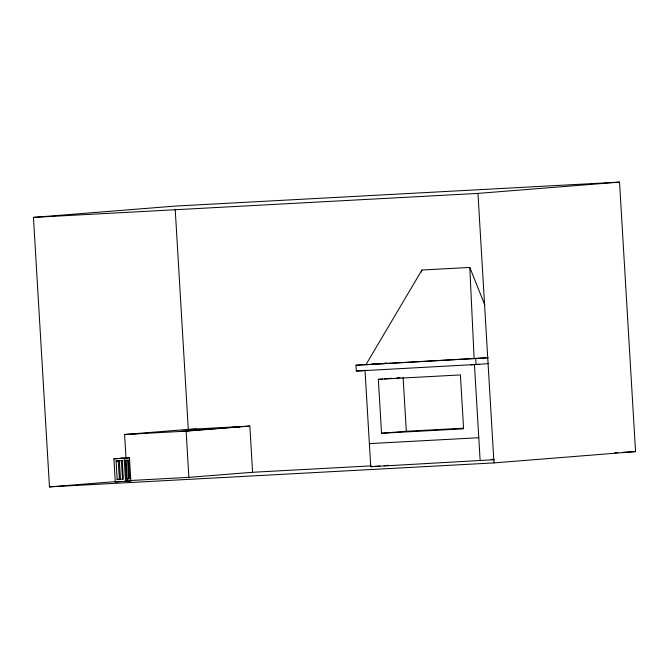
<?xml version="1.0" encoding="UTF-8"?>
<svg xmlns="http://www.w3.org/2000/svg" width="669" height="669" viewBox="0 0 669 669"><rect width="100%" height="100%" fill="white"/><g stroke="black" fill="none" stroke-linecap="round" stroke-linejoin="round"><path stroke-width="1" d="M421.395 272.024L421.938 270.025L469.805 267.441L484.858 305.106M421.938 270.025L365.985 364.613L365.324 364.664L487.642 357.698M134.812 433.788L134.093 433.863L137.563 433.713M33.45 217.392L175.027 206.102L619.536 182.119L635.55 451.608L493.973 462.898L49.464 486.881L33.45 217.392L477.959 193.4L619.536 182.119M479.573 364.296L356.36 371.036L356.017 365.257L366.42 364.429M372.666 363.928L374.749 363.76M372.223 364.112L374.306 363.944M384.7 363.116L386.782 362.949M356.017 365.257L488.186 357.806M356.36 371.036L366.06 370.258M361.486 370.751L365.023 370.475L370.743 466.719L494.55 459.67M470.901 364.848L474.446 364.572L480.158 460.816M488.822 363.551L476.035 364.572L475.692 358.801M378.336 379.348L460.397 374.924L463.6 428.821L381.539 433.253L378.336 379.348L382.467 379.022M384.533 378.855L391.758 378.278M396.918 377.868L400.02 377.625M125.989 458.089L124.585 434.482L188.29 429.398L249.838 426.078L252.589 472.281L188.875 477.357L130.455 480.509M124.585 434.482L186.133 431.154L249.838 426.078M381.539 433.253L406.317 431.279L463.45 428.193M113.906 458.809L129.477 457.83L130.848 480.936L125.538 481.354L115.285 481.906L113.906 458.809L129.477 457.83M115.904 460.974L118.296 460.782L119.391 479.263L117 479.447M49.464 486.881L119.023 481.337M125.254 480.844L127.327 480.676M115.285 481.906L120.587 481.488M370.743 466.719L379.992 465.984M384.098 465.657L388.212 465.331M121.624 458.307C117.184 458.616 126.207 458.022 121.766 458.332M179.894 431.43L240.204 426.705L236.542 426.864M196.435 429.021L187.588 429.582L187.705 431.664M369.372 443.622L478.787 437.718M124.484 460.423L127.562 460.255L128.657 478.736L126.608 478.845M252.589 472.281L371.345 465.867M491.171 459.402L493.262 459.294M614.786 452.729L617.905 452.562M623.09 452.286L635.55 451.608M125.722 481.212L130.848 480.936M477.959 193.4L493.973 462.898M403.114 377.375L406.317 431.279M175.211 209.238L188.29 429.398M186.133 431.154L188.875 477.357M126.107 460.147L127.269 479.648M124.166 458.257L125.538 481.354M121.407 460.581L122.502 479.063M119.341 460.397L120.47 479.481M469.805 267.441L474.12 358.776M128.548 460.23L125.371 460.481L126.466 478.962L129.652 478.703L128.548 460.23M122.251 460.673L116.097 461.008L117.192 479.489L123.347 479.155L122.251 460.673"/></g></svg>
